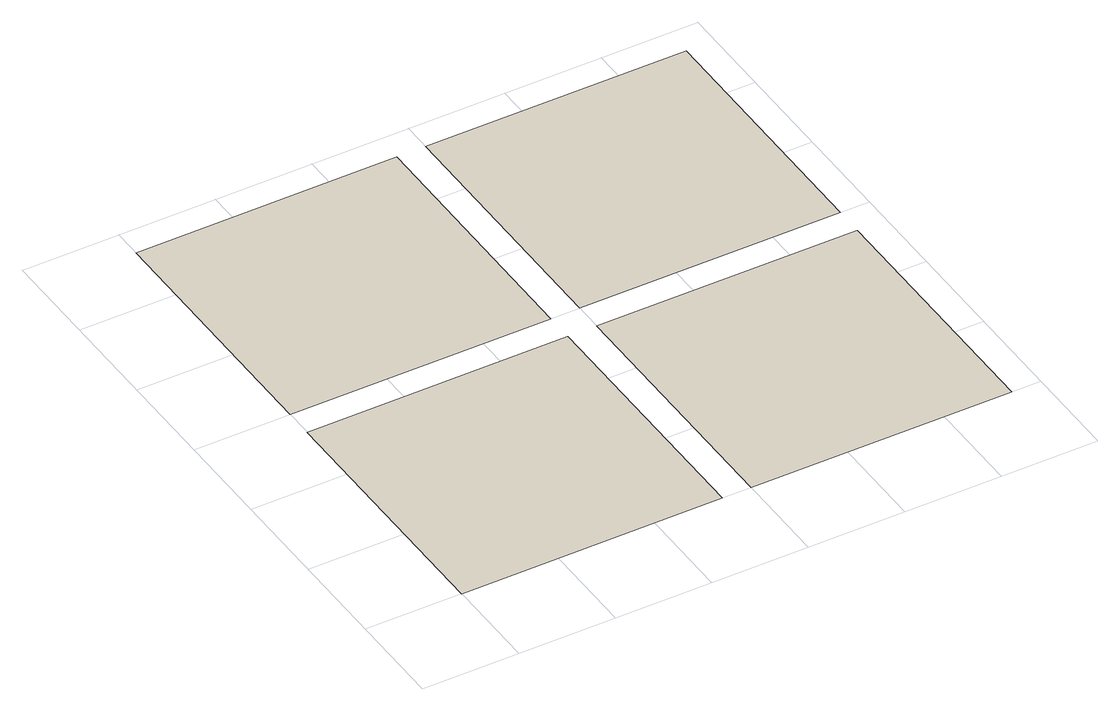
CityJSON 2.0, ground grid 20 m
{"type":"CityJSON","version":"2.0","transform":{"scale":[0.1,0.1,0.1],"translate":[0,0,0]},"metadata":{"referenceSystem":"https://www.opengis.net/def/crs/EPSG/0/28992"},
"CityObjects":{
"building1":{"type":"Building","attributes":{"roofType":"Flat","yearOfConstruction":1969,"function":"Residential","storeysAboveGround":5},"geometry":[{"type":"MultiSurface","lod":"0","boundaries":[[[0,1,2,3]]]}]},
"building2":{"type":"Building","attributes":{"roofType":"Flat","yearOfConstruction":1990,"function":"Residential","storeysAboveGround":2},"geometry":[{"type":"MultiSurface","lod":"0","boundaries":[[[4,5,6,7]]]}]},
"building3":{"type":"Building","attributes":{"roofType":"Flat","yearOfConstruction":1976,"function":"Residential","storeysAboveGround":1},"geometry":[{"type":"MultiSurface","lod":"0","boundaries":[[[8,9,10,11]]]}]},
"building4":{"type":"Building","attributes":{"roofType":"Flat","yearOfConstruction":1966,"function":"Residential","storeysAboveGround":4},"geometry":[{"type":"MultiSurface","lod":"0","boundaries":[[[12,13,14,15]]]}]}
},
"vertices":[
[540,0,0],[540,540,0],[0,540,0],[0,0,0],
[540,600,0],[540,1140,0],[0,1140,0],[0,600,0],
[1140,0,0],[1140,540,0],[600,540,0],[600,0,0],
[1140,600,0],[1140,1140,0],[600,1140,0],[600,600,0]
]}
